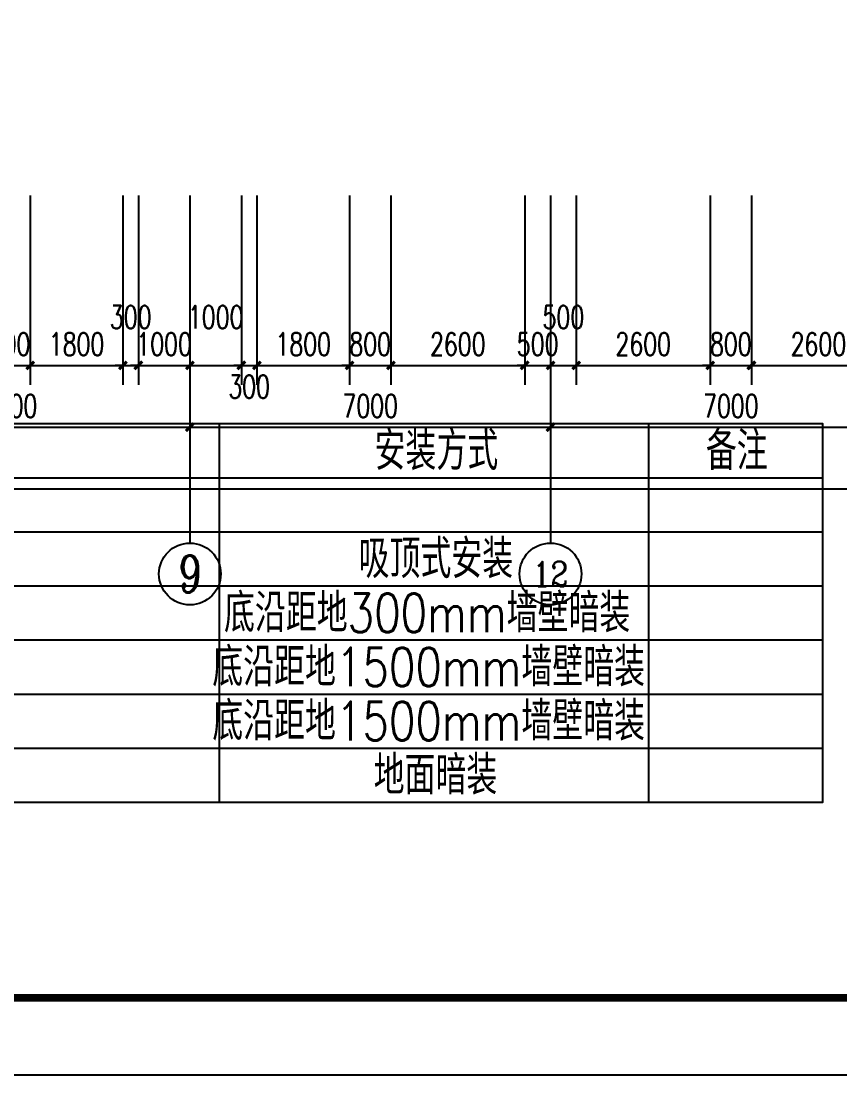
# Model space of a CAD drawing. Extents: x 1333527 to 1855755, y 1020844 to 1581249.
# Drawn here: x 1384897 to 1400792, y 1155938 to 1176403 of the extents above; entities that cross this region are included whole.
import ezdxf
from ezdxf.enums import TextEntityAlignment as Align

# ---------------------------------------------------------------- set-up
doc = ezdxf.new("R2010")
doc.units = 0
doc.header["$LTSCALE"] = 1000
doc.header["$PDSIZE"] = 5
doc.layers.add('1-建筑底图', color=8, linetype='Continuous', plot=False)
for name, color, linetype in [('AXIS_TEXT', 7, 'Continuous'), ('BTTK', 7, 'Continuous'), ('PUB_TITLE', 7, 'Continuous'), ('TEL_TAB', 7, 'Continuous')]:
    doc.layers.add(name, color=color, linetype=linetype)
doc.styles.add('_TCH_AXIS', font='COMPLEX', dxfattribs={"bigfont": 'GBCBIG'})
doc.styles.add('_TCH_DIM_T3', font='SIMPLEX', dxfattribs={"width": 0.705882, "bigfont": 'GBCBIG'})
doc.styles.add('_TEL_DIM', font='SIMPLEX', dxfattribs={"width": 0.8, "height": 3.5, "bigfont": 'HZTXT'})
doc.styles.add('COMPLEX', font='COMPLEX')
doc.styles.add('HZ(TK)', font='geniso.shx', dxfattribs={"width": 0.9, "bigfont": 'hztxt.shx'})
doc.dimstyles.new('_TCH_ARCH&&150', dxfattribs={"dimtxt": 446.25, "dimasz": 150, "dimexe": 375, "dimexo": 450, "dimgap": 189.375, "dimtad": 1, "dimdec": 0, "dimzin": 0, "dimdsep": 46, "dimtxsty": '_TCH_DIM_T3', "dimblk": 'ARCHTICK', "dimcen": 0.09, "dimclrt": 7, "dimazin": 2, "dimtfac": 1, "dimtdec": 0, "dimtix": 1, "dimtmove": 2, "dimatfit": 3, "dimfxl": 1, "dimtolj": 1, "dimtzin": 0, "dimarcsym": 0})

# ---------------------------------------------------------------- blocks, each defined once
blk = doc.blocks.new('vhtemplate_2020年新竖式图框_A0')
at = {"layer": 'PUB_TITLE', "color": 7}
blk.add_lwpolyline([(0, 0), (1189, 0), (1189, 841), (0, 841)], close=True, dxfattribs=at)
at = {"layer": 'PUB_TITLE', "const_width": 1}
blk.add_lwpolyline([(25, 10), (1179, 10), (1179, 831), (25, 831)], close=True, dxfattribs=at)
at = {"layer": 'BTTK', "color": 4, "style": 'HZ(TK)', "width": 0.9}
for tag, p in [('合作单位', (1144, 743.5)), ('建设单位', (1144, 209.5)), ('工程名称', (1144, 176.5)), ('子项名称', (1154, 160)), ('图纸名称', (1144, 141))]:
    blk.add_attdef(tag, text='', height=3.5, dxfattribs=at).set_placement(p, align=Align.MIDDLE_CENTER)
for tag, p in [('注册证书号', (1156.5, 309.01)), ('注册印章号', (1156.5, 301.01)), ('设计号', (1154, 193)), ('图别', (1137.75, 34)), ('图号', (1170.25, 34)), ('版本号', (1137.75, 26)), ('日期', (1170.25, 26))]:
    blk.add_attdef(tag, text='', height=3.5, dxfattribs=at).set_placement(p, align=Align.MIDDLE)
blk = doc.blocks.new('_AXISO')
blk.add_circle((0, 0), 0.5)
at = {"layer": 'AXIS_TEXT', "style": 'COMPLEX', "width": 1.041667}
blk.add_attdef('A', text='', height=0.56, dxfattribs=at).set_placement((-0.25, -0.28), (0.25, -0.28), align=Align.FIT)
blk = doc.blocks.new('_ArchTick')
at = {"color": 0, "linetype": 'ByBlock', "const_width": 0.4}
blk.add_lwpolyline([(-0.5, -0.5), (0.5, 0.5)], dxfattribs=at)
blk = doc.blocks.new('*D196')
at = {"layer": '1-建筑底图', "color": 0, "lineweight": -2, "transparency": 16777216}
for p, q in [((25400, -3854), (25400, -7529)), ((26200, -3854), (26200, -7529)), ((25400, -7154), (25250, -7154)), ((25400, -7154), (26200, -7154)), ((26200, -7154), (26350, -7154))]:
    blk.add_line(p, q, dxfattribs=at)
at = {"layer": 'Defpoints', "color": 0}
for p in [(25400, -3404), (26200, -3404), (26200, -7154)]:
    blk.add_point(p, dxfattribs=at)
at = {"layer": '1-建筑底图', "color": 0, "lineweight": -2, "transparency": 16777216, "xscale": 150, "yscale": 150, "zscale": 150}
blk.add_blockref('_ArchTick', (25400, -7154), dxfattribs=at)
at = {"layer": '1-建筑底图', "color": 0, "lineweight": -2, "transparency": 16777216, "xscale": 150, "yscale": 150, "zscale": 150, "rotation": 180}
blk.add_blockref('_ArchTick', (26200, -7154), dxfattribs=at)
at = {"layer": '1-建筑底图', "color": 7, "transparency": 16777216, "insert": (25800, -6742), "char_height": 446.2, "attachment_point": 5, "style": '_TCH_DIM_T3'}
blk.add_mtext('\\A1;800', dxfattribs=at)
blk = doc.blocks.new('*D197')
at = {"layer": '1-建筑底图', "color": 0, "lineweight": -2, "transparency": 16777216}
for p, q in [((26200, -3854), (26200, -7529)), ((28000, -3854), (28000, -7529)), ((26200, -7154), (28000, -7154))]:
    blk.add_line(p, q, dxfattribs=at)
at = {"layer": 'Defpoints', "color": 0}
for p in [(26200, -3404), (28000, -3404), (28000, -7154)]:
    blk.add_point(p, dxfattribs=at)
at = {"layer": '1-建筑底图', "color": 0, "lineweight": -2, "transparency": 16777216, "xscale": 150, "yscale": 150, "zscale": 150, "rotation": 180}
blk.add_blockref('_ArchTick', (26200, -7154), dxfattribs=at)
at = {"layer": '1-建筑底图', "color": 0, "lineweight": -2, "transparency": 16777216, "xscale": 150, "yscale": 150, "zscale": 150}
blk.add_blockref('_ArchTick', (28000, -7154), dxfattribs=at)
at = {"layer": '1-建筑底图', "color": 7, "transparency": 16777216, "insert": (27100, -6742), "char_height": 446.2, "attachment_point": 5, "style": '_TCH_DIM_T3'}
blk.add_mtext('\\A1;1800', dxfattribs=at)
blk = doc.blocks.new('*D198')
at = {"layer": '1-建筑底图', "color": 0, "lineweight": -2, "transparency": 16777216}
for p, q in [((28000, -3854), (28000, -7529)), ((28300, -3854), (28300, -7529)), ((28000, -7154), (27850, -7154)), ((28000, -7154), (28300, -7154)), ((28300, -7154), (28450, -7154))]:
    blk.add_line(p, q, dxfattribs=at)
at = {"layer": 'Defpoints', "color": 0}
for p in [(28000, -3404), (28300, -3404), (28300, -7154)]:
    blk.add_point(p, dxfattribs=at)
at = {"layer": '1-建筑底图', "color": 0, "lineweight": -2, "transparency": 16777216, "xscale": 150, "yscale": 150, "zscale": 150}
blk.add_blockref('_ArchTick', (28000, -7154), dxfattribs=at)
at = {"layer": '1-建筑底图', "color": 0, "lineweight": -2, "transparency": 16777216, "xscale": 150, "yscale": 150, "zscale": 150, "rotation": 180}
blk.add_blockref('_ArchTick', (28300, -7154), dxfattribs=at)
at = {"layer": '1-建筑底图', "color": 7, "transparency": 16777216, "insert": (28150, -6217), "char_height": 446.2, "attachment_point": 5, "style": '_TCH_DIM_T3'}
blk.add_mtext('\\A1;300', dxfattribs=at)
blk = doc.blocks.new('*D199')
at = {"layer": '1-建筑底图', "color": 0, "lineweight": -2, "transparency": 16777216}
for p, q in [((28300, -3854), (28300, -7529)), ((29300, -3854), (29300, -7529)), ((28300, -7154), (28150, -7154)), ((28300, -7154), (29300, -7154)), ((29300, -7154), (29450, -7154))]:
    blk.add_line(p, q, dxfattribs=at)
at = {"layer": 'Defpoints', "color": 0}
for p in [(28300, -3404), (29300, -3404), (29300, -7154)]:
    blk.add_point(p, dxfattribs=at)
at = {"layer": '1-建筑底图', "color": 0, "lineweight": -2, "transparency": 16777216, "xscale": 150, "yscale": 150, "zscale": 150}
blk.add_blockref('_ArchTick', (28300, -7154), dxfattribs=at)
at = {"layer": '1-建筑底图', "color": 0, "lineweight": -2, "transparency": 16777216, "xscale": 150, "yscale": 150, "zscale": 150, "rotation": 180}
blk.add_blockref('_ArchTick', (29300, -7154), dxfattribs=at)
at = {"layer": '1-建筑底图', "color": 7, "transparency": 16777216, "insert": (28800, -6742), "char_height": 446.2, "attachment_point": 5, "style": '_TCH_DIM_T3'}
blk.add_mtext('\\A1;1000', dxfattribs=at)
blk = doc.blocks.new('*D200')
at = {"layer": '1-建筑底图', "color": 0, "lineweight": -2, "transparency": 16777216}
for p, q in [((29300, -3854), (29300, -7529)), ((30300, -3854), (30300, -7529)), ((29300, -7154), (30300, -7154))]:
    blk.add_line(p, q, dxfattribs=at)
at = {"layer": 'Defpoints', "color": 0}
for p in [(29300, -3404), (30300, -3404), (30300, -7154)]:
    blk.add_point(p, dxfattribs=at)
at = {"layer": '1-建筑底图', "color": 0, "lineweight": -2, "transparency": 16777216, "xscale": 150, "yscale": 150, "zscale": 150, "rotation": 180}
blk.add_blockref('_ArchTick', (29300, -7154), dxfattribs=at)
at = {"layer": '1-建筑底图', "color": 0, "lineweight": -2, "transparency": 16777216, "xscale": 150, "yscale": 150, "zscale": 150}
blk.add_blockref('_ArchTick', (30300, -7154), dxfattribs=at)
at = {"layer": '1-建筑底图', "color": 7, "transparency": 16777216, "insert": (29800, -6217), "char_height": 446.2, "attachment_point": 5, "style": '_TCH_DIM_T3'}
blk.add_mtext('\\A1;1000', dxfattribs=at)
blk = doc.blocks.new('*D201')
at = {"layer": '1-建筑底图', "color": 0, "lineweight": -2, "transparency": 16777216}
for p, q in [((30300, -3854), (30300, -7529)), ((30600, -3854), (30600, -7529)), ((30300, -7154), (30150, -7154)), ((30300, -7154), (30600, -7154)), ((30600, -7154), (30750, -7154))]:
    blk.add_line(p, q, dxfattribs=at)
at = {"layer": 'Defpoints', "color": 0}
for p in [(30300, -3404), (30600, -3404), (30600, -7154)]:
    blk.add_point(p, dxfattribs=at)
at = {"layer": '1-建筑底图', "color": 0, "lineweight": -2, "transparency": 16777216, "xscale": 150, "yscale": 150, "zscale": 150}
blk.add_blockref('_ArchTick', (30300, -7154), dxfattribs=at)
at = {"layer": '1-建筑底图', "color": 0, "lineweight": -2, "transparency": 16777216, "xscale": 150, "yscale": 150, "zscale": 150, "rotation": 180}
blk.add_blockref('_ArchTick', (30600, -7154), dxfattribs=at)
at = {"layer": '1-建筑底图', "color": 7, "transparency": 16777216, "insert": (30450, -7567), "char_height": 446.2, "attachment_point": 5, "style": '_TCH_DIM_T3'}
blk.add_mtext('\\A1;300', dxfattribs=at)
blk = doc.blocks.new('*D202')
at = {"layer": '1-建筑底图', "color": 0, "lineweight": -2, "transparency": 16777216}
for p, q in [((30600, -3854), (30600, -7529)), ((32400, -3854), (32400, -7529)), ((30600, -7154), (32400, -7154))]:
    blk.add_line(p, q, dxfattribs=at)
at = {"layer": 'Defpoints', "color": 0}
for p in [(30600, -3404), (32400, -3404), (32400, -7154)]:
    blk.add_point(p, dxfattribs=at)
at = {"layer": '1-建筑底图', "color": 0, "lineweight": -2, "transparency": 16777216, "xscale": 150, "yscale": 150, "zscale": 150, "rotation": 180}
blk.add_blockref('_ArchTick', (30600, -7154), dxfattribs=at)
at = {"layer": '1-建筑底图', "color": 0, "lineweight": -2, "transparency": 16777216, "xscale": 150, "yscale": 150, "zscale": 150}
blk.add_blockref('_ArchTick', (32400, -7154), dxfattribs=at)
at = {"layer": '1-建筑底图', "color": 7, "transparency": 16777216, "insert": (31500, -6742), "char_height": 446.2, "attachment_point": 5, "style": '_TCH_DIM_T3'}
blk.add_mtext('\\A1;1800', dxfattribs=at)
blk = doc.blocks.new('*D203')
at = {"layer": '1-建筑底图', "color": 0, "lineweight": -2, "transparency": 16777216}
for p, q in [((32400, -3854), (32400, -7529)), ((33200, -3854), (33200, -7529)), ((32400, -7154), (32250, -7154)), ((32400, -7154), (33200, -7154)), ((33200, -7154), (33350, -7154))]:
    blk.add_line(p, q, dxfattribs=at)
at = {"layer": 'Defpoints', "color": 0}
for p in [(32400, -3404), (33200, -3404), (33200, -7154)]:
    blk.add_point(p, dxfattribs=at)
at = {"layer": '1-建筑底图', "color": 0, "lineweight": -2, "transparency": 16777216, "xscale": 150, "yscale": 150, "zscale": 150}
blk.add_blockref('_ArchTick', (32400, -7154), dxfattribs=at)
at = {"layer": '1-建筑底图', "color": 0, "lineweight": -2, "transparency": 16777216, "xscale": 150, "yscale": 150, "zscale": 150, "rotation": 180}
blk.add_blockref('_ArchTick', (33200, -7154), dxfattribs=at)
at = {"layer": '1-建筑底图', "color": 7, "transparency": 16777216, "insert": (32800, -6742), "char_height": 446.2, "attachment_point": 5, "style": '_TCH_DIM_T3'}
blk.add_mtext('\\A1;800', dxfattribs=at)
blk = doc.blocks.new('*D204')
at = {"layer": '1-建筑底图', "color": 0, "lineweight": -2, "transparency": 16777216}
for p, q in [((33200, -3854), (33200, -7529)), ((35800, -3854), (35800, -7529)), ((33200, -7154), (35800, -7154))]:
    blk.add_line(p, q, dxfattribs=at)
at = {"layer": 'Defpoints', "color": 0}
for p in [(33200, -3404), (35800, -3404), (35800, -7154)]:
    blk.add_point(p, dxfattribs=at)
at = {"layer": '1-建筑底图', "color": 0, "lineweight": -2, "transparency": 16777216, "xscale": 150, "yscale": 150, "zscale": 150, "rotation": 180}
blk.add_blockref('_ArchTick', (33200, -7154), dxfattribs=at)
at = {"layer": '1-建筑底图', "color": 0, "lineweight": -2, "transparency": 16777216, "xscale": 150, "yscale": 150, "zscale": 150}
blk.add_blockref('_ArchTick', (35800, -7154), dxfattribs=at)
at = {"layer": '1-建筑底图', "color": 7, "transparency": 16777216, "insert": (34500, -6742), "char_height": 446.2, "attachment_point": 5, "style": '_TCH_DIM_T3'}
blk.add_mtext('\\A1;2600', dxfattribs=at)
blk = doc.blocks.new('*D205')
at = {"layer": '1-建筑底图', "color": 0, "lineweight": -2, "transparency": 16777216}
for p, q in [((35800, -3854), (35800, -7529)), ((36300, -3854), (36300, -7529)), ((35800, -7154), (35650, -7154)), ((35800, -7154), (36300, -7154)), ((36300, -7154), (36450, -7154))]:
    blk.add_line(p, q, dxfattribs=at)
at = {"layer": 'Defpoints', "color": 0}
for p in [(35800, -3404), (36300, -3404), (36300, -7154)]:
    blk.add_point(p, dxfattribs=at)
at = {"layer": '1-建筑底图', "color": 0, "lineweight": -2, "transparency": 16777216, "xscale": 150, "yscale": 150, "zscale": 150}
blk.add_blockref('_ArchTick', (35800, -7154), dxfattribs=at)
at = {"layer": '1-建筑底图', "color": 0, "lineweight": -2, "transparency": 16777216, "xscale": 150, "yscale": 150, "zscale": 150, "rotation": 180}
blk.add_blockref('_ArchTick', (36300, -7154), dxfattribs=at)
at = {"layer": '1-建筑底图', "color": 7, "transparency": 16777216, "insert": (36050, -6742), "char_height": 446.2, "attachment_point": 5, "style": '_TCH_DIM_T3'}
blk.add_mtext('\\A1;500', dxfattribs=at)
blk = doc.blocks.new('*D206')
at = {"layer": '1-建筑底图', "color": 0, "lineweight": -2, "transparency": 16777216}
for p, q in [((36300, -3854), (36300, -7529)), ((36800, -3854), (36800, -7529)), ((36300, -7154), (36800, -7154))]:
    blk.add_line(p, q, dxfattribs=at)
at = {"layer": 'Defpoints', "color": 0}
for p in [(36300, -3404), (36800, -3404), (36800, -7154)]:
    blk.add_point(p, dxfattribs=at)
at = {"layer": '1-建筑底图', "color": 0, "lineweight": -2, "transparency": 16777216, "xscale": 150, "yscale": 150, "zscale": 150, "rotation": 180}
blk.add_blockref('_ArchTick', (36300, -7154), dxfattribs=at)
at = {"layer": '1-建筑底图', "color": 0, "lineweight": -2, "transparency": 16777216, "xscale": 150, "yscale": 150, "zscale": 150}
blk.add_blockref('_ArchTick', (36800, -7154), dxfattribs=at)
at = {"layer": '1-建筑底图', "color": 7, "transparency": 16777216, "insert": (36550, -6217), "char_height": 446.2, "attachment_point": 5, "style": '_TCH_DIM_T3'}
blk.add_mtext('\\A1;500', dxfattribs=at)
blk = doc.blocks.new('*D207')
at = {"layer": '1-建筑底图', "color": 0, "lineweight": -2, "transparency": 16777216}
for p, q in [((36800, -3854), (36800, -7529)), ((39400, -3854), (39400, -7529)), ((36800, -7154), (39400, -7154))]:
    blk.add_line(p, q, dxfattribs=at)
at = {"layer": 'Defpoints', "color": 0}
for p in [(36800, -3404), (39400, -3404), (39400, -7154)]:
    blk.add_point(p, dxfattribs=at)
at = {"layer": '1-建筑底图', "color": 0, "lineweight": -2, "transparency": 16777216, "xscale": 150, "yscale": 150, "zscale": 150, "rotation": 180}
blk.add_blockref('_ArchTick', (36800, -7154), dxfattribs=at)
at = {"layer": '1-建筑底图', "color": 0, "lineweight": -2, "transparency": 16777216, "xscale": 150, "yscale": 150, "zscale": 150}
blk.add_blockref('_ArchTick', (39400, -7154), dxfattribs=at)
at = {"layer": '1-建筑底图', "color": 7, "transparency": 16777216, "insert": (38100, -6742), "char_height": 446.2, "attachment_point": 5, "style": '_TCH_DIM_T3'}
blk.add_mtext('\\A1;2600', dxfattribs=at)
blk = doc.blocks.new('*D208')
at = {"layer": '1-建筑底图', "color": 0, "lineweight": -2, "transparency": 16777216}
for p, q in [((39400, -3854), (39400, -7529)), ((40200, -3854), (40200, -7529)), ((39400, -7154), (39250, -7154)), ((39400, -7154), (40200, -7154)), ((40200, -7154), (40350, -7154))]:
    blk.add_line(p, q, dxfattribs=at)
at = {"layer": 'Defpoints', "color": 0}
for p in [(39400, -3404), (40200, -3404), (40200, -7154)]:
    blk.add_point(p, dxfattribs=at)
at = {"layer": '1-建筑底图', "color": 0, "lineweight": -2, "transparency": 16777216, "xscale": 150, "yscale": 150, "zscale": 150}
blk.add_blockref('_ArchTick', (39400, -7154), dxfattribs=at)
at = {"layer": '1-建筑底图', "color": 0, "lineweight": -2, "transparency": 16777216, "xscale": 150, "yscale": 150, "zscale": 150, "rotation": 180}
blk.add_blockref('_ArchTick', (40200, -7154), dxfattribs=at)
at = {"layer": '1-建筑底图', "color": 7, "transparency": 16777216, "insert": (39800, -6742), "char_height": 446.2, "attachment_point": 5, "style": '_TCH_DIM_T3'}
blk.add_mtext('\\A1;800', dxfattribs=at)
blk = doc.blocks.new('*D209')
at = {"layer": '1-建筑底图', "color": 0, "lineweight": -2, "transparency": 16777216}
for p, q in [((40200, -3854), (40200, -7529)), ((42800, -3854), (42800, -7529)), ((40200, -7154), (42800, -7154))]:
    blk.add_line(p, q, dxfattribs=at)
at = {"layer": 'Defpoints', "color": 0}
for p in [(40200, -3404), (42800, -3404), (42800, -7154)]:
    blk.add_point(p, dxfattribs=at)
at = {"layer": '1-建筑底图', "color": 0, "lineweight": -2, "transparency": 16777216, "xscale": 150, "yscale": 150, "zscale": 150, "rotation": 180}
blk.add_blockref('_ArchTick', (40200, -7154), dxfattribs=at)
at = {"layer": '1-建筑底图', "color": 0, "lineweight": -2, "transparency": 16777216, "xscale": 150, "yscale": 150, "zscale": 150}
blk.add_blockref('_ArchTick', (42800, -7154), dxfattribs=at)
at = {"layer": '1-建筑底图', "color": 7, "transparency": 16777216, "insert": (41500, -6742), "char_height": 446.2, "attachment_point": 5, "style": '_TCH_DIM_T3'}
blk.add_mtext('\\A1;2600', dxfattribs=at)
blk = doc.blocks.new('*D451')
at = {"layer": '1-建筑底图', "color": 0, "lineweight": -2, "transparency": 16777216}
for p, q in [((22300, -5054), (22300, -8729)), ((29300, -5054), (29300, -8729)), ((22300, -8354), (29300, -8354))]:
    blk.add_line(p, q, dxfattribs=at)
at = {"layer": 'Defpoints', "color": 0}
for p in [(22300, -4604), (29300, -4604), (29300, -8354)]:
    blk.add_point(p, dxfattribs=at)
at = {"layer": '1-建筑底图', "color": 0, "lineweight": -2, "transparency": 16777216, "xscale": 150, "yscale": 150, "zscale": 150, "rotation": 180}
blk.add_blockref('_ArchTick', (22300, -8354), dxfattribs=at)
at = {"layer": '1-建筑底图', "color": 0, "lineweight": -2, "transparency": 16777216, "xscale": 150, "yscale": 150, "zscale": 150}
blk.add_blockref('_ArchTick', (29300, -8354), dxfattribs=at)
at = {"layer": '1-建筑底图', "color": 7, "transparency": 16777216, "insert": (25800, -7942), "char_height": 446.2, "attachment_point": 5, "style": '_TCH_DIM_T3'}
blk.add_mtext('\\A1;7000', dxfattribs=at)
blk = doc.blocks.new('*D452')
at = {"layer": '1-建筑底图', "color": 0, "lineweight": -2, "transparency": 16777216}
for p, q in [((29300, -5054), (29300, -8729)), ((36300, -5054), (36300, -8729)), ((29300, -8354), (36300, -8354))]:
    blk.add_line(p, q, dxfattribs=at)
at = {"layer": 'Defpoints', "color": 0}
for p in [(29300, -4604), (36300, -4604), (36300, -8354)]:
    blk.add_point(p, dxfattribs=at)
at = {"layer": '1-建筑底图', "color": 0, "lineweight": -2, "transparency": 16777216, "xscale": 150, "yscale": 150, "zscale": 150, "rotation": 180}
blk.add_blockref('_ArchTick', (29300, -8354), dxfattribs=at)
at = {"layer": '1-建筑底图', "color": 0, "lineweight": -2, "transparency": 16777216, "xscale": 150, "yscale": 150, "zscale": 150}
blk.add_blockref('_ArchTick', (36300, -8354), dxfattribs=at)
at = {"layer": '1-建筑底图', "color": 7, "transparency": 16777216, "insert": (32800, -7942), "char_height": 446.2, "attachment_point": 5, "style": '_TCH_DIM_T3'}
blk.add_mtext('\\A1;7000', dxfattribs=at)
blk = doc.blocks.new('*D453')
at = {"layer": '1-建筑底图', "color": 0, "lineweight": -2, "transparency": 16777216}
for p, q in [((36300, -5054), (36300, -8729)), ((43300, -5054), (43300, -8729)), ((36300, -8354), (43300, -8354))]:
    blk.add_line(p, q, dxfattribs=at)
at = {"layer": 'Defpoints', "color": 0}
for p in [(36300, -4604), (43300, -4604), (43300, -8354)]:
    blk.add_point(p, dxfattribs=at)
at = {"layer": '1-建筑底图', "color": 0, "lineweight": -2, "transparency": 16777216, "xscale": 150, "yscale": 150, "zscale": 150, "rotation": 180}
blk.add_blockref('_ArchTick', (36300, -8354), dxfattribs=at)
at = {"layer": '1-建筑底图', "color": 0, "lineweight": -2, "transparency": 16777216, "xscale": 150, "yscale": 150, "zscale": 150}
blk.add_blockref('_ArchTick', (43300, -8354), dxfattribs=at)
at = {"layer": '1-建筑底图', "color": 7, "transparency": 16777216, "insert": (39800, -7942), "char_height": 446.2, "attachment_point": 5, "style": '_TCH_DIM_T3'}
blk.add_mtext('\\A1;7000', dxfattribs=at)
blk = doc.blocks.new('*D466')
at = {"layer": '1-建筑底图', "color": 0, "lineweight": -2, "transparency": 16777216}
for p, q in [((400, -5054), (400, -9929)), ((111600, -5054), (111600, -9929)), ((400, -9554), (111600, -9554))]:
    blk.add_line(p, q, dxfattribs=at)
at = {"layer": 'Defpoints', "color": 0}
for p in [(400, -4604), (111600, -4604), (111600, -9554)]:
    blk.add_point(p, dxfattribs=at)
at = {"layer": '1-建筑底图', "color": 0, "lineweight": -2, "transparency": 16777216, "xscale": 150, "yscale": 150, "zscale": 150, "rotation": 180}
blk.add_blockref('_ArchTick', (400, -9554), dxfattribs=at)
at = {"layer": '1-建筑底图', "color": 0, "lineweight": -2, "transparency": 16777216, "xscale": 150, "yscale": 150, "zscale": 150}
blk.add_blockref('_ArchTick', (111600, -9554), dxfattribs=at)
at = {"layer": '1-建筑底图', "color": 7, "transparency": 16777216, "insert": (56000, -9142), "char_height": 446.2, "attachment_point": 5, "style": '_TCH_DIM_T3'}
blk.add_mtext('\\A1;111200', dxfattribs=at)
blk = doc.blocks.new('1-一层建筑底图')
at = {"layer": '1-建筑底图', "color": 8}
for p, q in [((29300, -4604.1), (29300, -10604.1)), ((36300, -4604.1), (36300, -10604.1))]:
    blk.add_line(p, q, dxfattribs=at)
ref = blk.add_blockref('_AXISO', (29300, -11204.1), dxfattribs=dict(at, xscale=1200, yscale=1200, zscale=1200))
ref.add_attrib('A', '9', dxfattribs={"layer": 'AXIS_TEXT', "height": 714.2, "style": '_TCH_AXIS', "width": 0.928571}).set_placement((29078.9, -11561.2), (29521.1, -11561.2), align=Align.FIT)
ref = blk.add_blockref('_AXISO', (36300, -11204.1), dxfattribs=dict(at, xscale=1200, yscale=1200, zscale=1200))
ref.add_attrib('A', '12', dxfattribs={"layer": 'AXIS_TEXT', "height": 481.71, "style": '_TCH_AXIS', "width": 1.034483}).set_placement((35955.9, -11445), (36644.1, -11445), align=Align.FIT)
for p1, p2, distance, picture, middle in [((25400, -3404.1), (26200, -3404.1), -3750, '*D196', (25800, -6741.6)), ((26200, -3404.1), (28000, -3404.1), -3750, '*D197', (27100, -6741.6)), ((28300, -3404.1), (29300, -3404.1), -3750, '*D199', (28800, -6741.6)), ((30600, -3404.1), (32400, -3404.1), -3750, '*D202', (31500, -6741.6)), ((32400, -3404.1), (33200, -3404.1), -3750, '*D203', (32800, -6741.6)), ((33200, -3404.1), (35800, -3404.1), -3750, '*D204', (34500, -6741.6)), ((35800, -3404.1), (36300, -3404.1), -3750, '*D205', (36050, -6741.6)), ((36800, -3404.1), (39400, -3404.1), -3750, '*D207', (38100, -6741.6)), ((39400, -3404.1), (40200, -3404.1), -3750, '*D208', (39800, -6741.6)), ((40200, -3404.1), (42800, -3404.1), -3750, '*D209', (41500, -6741.6)), ((400, -4604.1), (111600, -4604.1), -4950, '*D466', (56000, -9141.6)), ((22300, -4604.1), (29300, -4604.1), -3750, '*D451', (25800, -7941.6)), ((29300, -4604.1), (36300, -4604.1), -3750, '*D452', (32800, -7941.6)), ((36300, -4604.1), (43300, -4604.1), -3750, '*D453', (39800, -7941.6))]:
    dim = blk.add_aligned_dim(p1=p1, p2=p2, distance=distance, dimstyle='_TCH_ARCH&&150', dxfattribs=at)
    dim.commit()
    dim.dimension.update_dxf_attribs({"geometry": picture, "text_midpoint": middle})
for base, p1, p2, picture, middle in [((28300, -7154.1), (28000, -3404.1), (28300, -3404.1), '*D198', (28150, -6216.6)), ((30300, -7154.1), (29300, -3404.1), (30300, -3404.1), '*D200', (29800, -6216.6)), ((30600, -7154.1), (30300, -3404.1), (30600, -3404.1), '*D201', (30450, -7566.6)), ((36800, -7154.1), (36300, -3404.1), (36800, -3404.1), '*D206', (36550, -6216.6))]:
    dim = blk.add_linear_dim(base=base, p1=p1, p2=p2, angle=0, dimstyle='_TCH_ARCH&&150', dxfattribs=at)
    dim.commit()
    dim.dimension.update_dxf_attribs({"geometry": picture, "text_midpoint": middle, "dimtype": 161})

msp = doc.modelspace()

# ---------------------------------------------------------------- linework, layer by layer
at = {"layer": 'PUB_TITLE'}
msp.add_lwpolyline([(1333527, 1155938), (1511877, 1155938), (1511877, 1282088), (1333527, 1282088)], close=True, dxfattribs=at)
at = {"layer": 'PUB_TITLE', "const_width": 150}
msp.add_lwpolyline([(1337277, 1157438), (1510377, 1157438), (1510377, 1280588), (1337277, 1280588)], close=True, dxfattribs=at)
at = {"layer": 'TEL_TAB'}
msp.add_lwpolyline([(1342901, 1161235), (1400459, 1161235), (1400459, 1168585), (1342901, 1168585)], close=True, dxfattribs=at)
for points in [[(1388740, 1168585), (1388740, 1161235)], [(1397078, 1168585), (1397078, 1161235)], [(1342901, 1167535), (1400459, 1167535)], [(1342901, 1166485), (1400459, 1166485)], [(1342901, 1165435), (1400459, 1165435)], [(1342901, 1164385), (1400459, 1164385)], [(1342901, 1163335), (1400459, 1163335)], [(1342901, 1162285), (1400459, 1162285)]]:
    msp.add_lwpolyline(points, dxfattribs=at)

# ---------------------------------------------------------------- block references
at = {"xscale": 150, "yscale": 150, "zscale": 150}
msp.add_blockref('vhtemplate_2020年新竖式图框_A0', (1333527, 1155938), dxfattribs=at)
at = {"layer": '1-建筑底图'}
msp.add_blockref('1-一层建筑底图', (1358874, 1176871), dxfattribs=at)

# ---------------------------------------------------------------- texts
at = {"layer": 'TEL_TAB', "style": '_TEL_DIM', "width": 0.8}
for s, p in [('安装方式', (1391759, 1167685)), ('备注', (1398190, 1167685)), ('吸顶式安装', (1391449, 1165585)), ('底沿距地300mm墙壁暗装', (1388837, 1164535)), ('底沿距地1500mm墙壁暗装', (1388609, 1163485)), ('底沿距地1500mm墙壁暗装', (1388609, 1162435)), ('地面暗装', (1391742, 1161385))]:
    msp.add_text(s, height=750, dxfattribs=at).set_placement(p)

doc.saveas('drawing.dxf')
